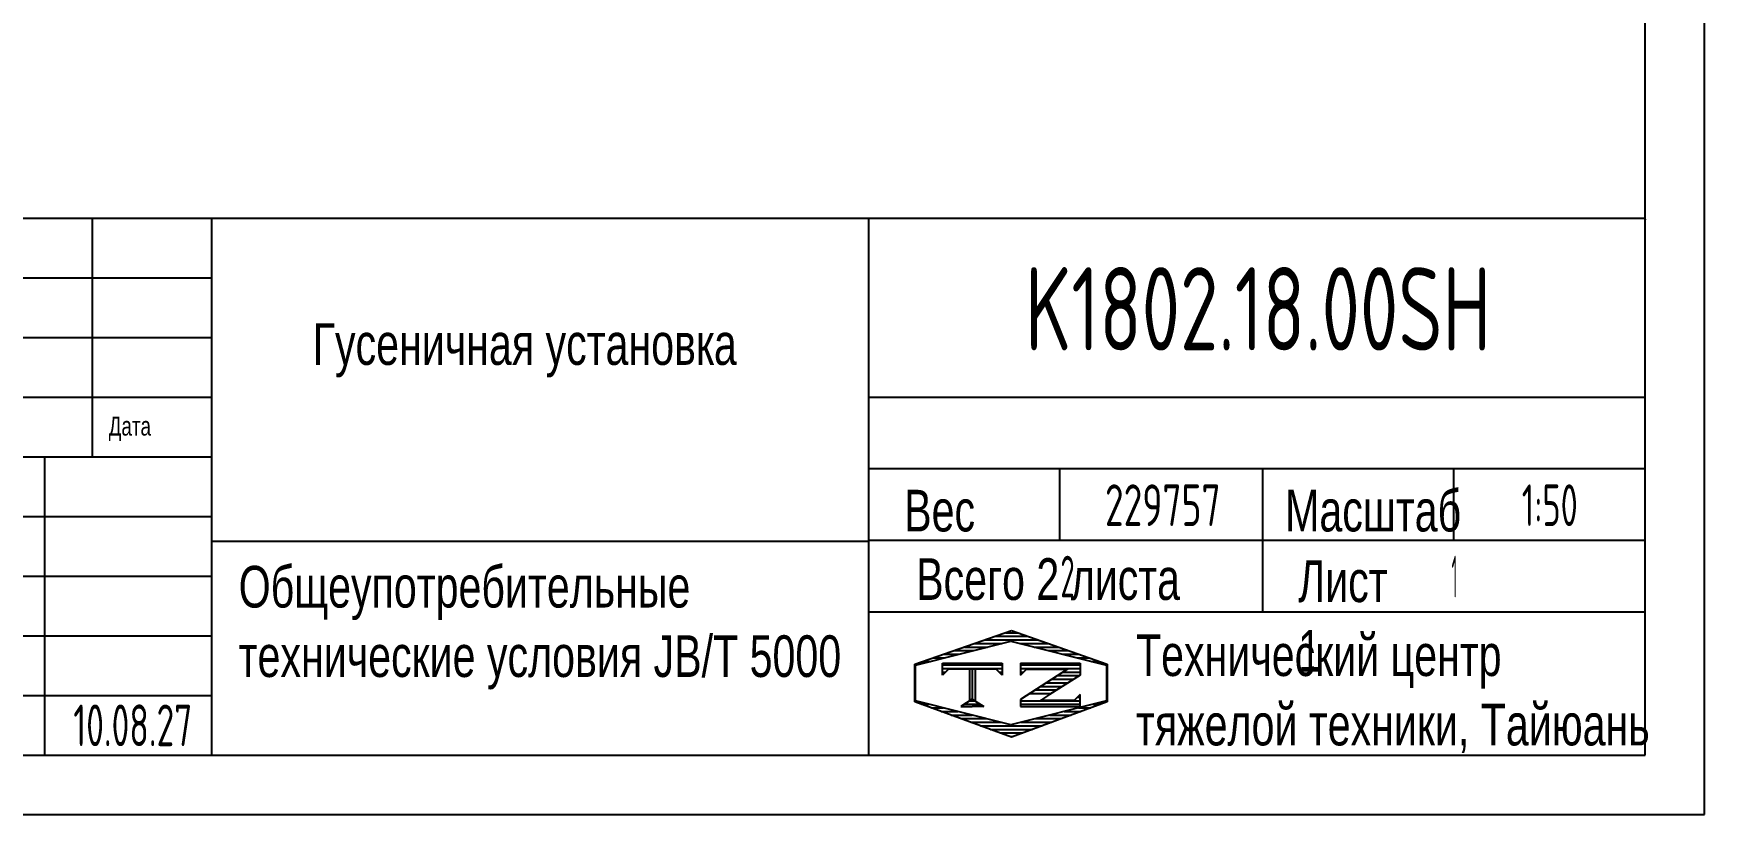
# Model space of a CAD drawing. Header units: millimetres. Extents: x -254 to 20771, y -723 to 14152.
# Drawn here: x 13741 to 20758, y -710 to 2572 of the extents above; entities that cross this region are included whole.
import ezdxf
from ezdxf.enums import TextEntityAlignment as Align

# ---------------------------------------------------------------- set-up
doc = ezdxf.new("R2010")
doc.units = ezdxf.units.MM
doc.header["$LTSCALE"] = 500
for name, color, linetype in [('01', 7, 'Continuous'), ('02', 1, 'Continuous'), ('11', 3, 'Continuous'), ('THICK', 7, 'Continuous')]:
    doc.layers.add(name, color=color, linetype=linetype)
doc.styles.get("Standard").update_dxf_attribs({"font": 'isocp', "width": 0.707, "bigfont": 'intecad.shx'})

# ---------------------------------------------------------------- blocks, each defined once
blk = doc.blocks.new('*U336')
at = {"layer": '01'}
for points in [[(415, 5), (415, 292)], [(25, 5), (415, 5)]]:
    blk.add_lwpolyline(points, dxfattribs=at)
at = {"layer": '02'}
for points in [[(420, 0), (420, 297)], [(0, 0), (420, 0)]]:
    blk.add_lwpolyline(points, dxfattribs=at)
blk = doc.blocks.new('*X341')
at = {"color": 0}
for p, q in [((127.06, 7.8), (132.06, 7.8)), ((127.06, 7.5), (132.06, 7.5)), ((127.06, 7.2), (127.32, 7.2)), ((130.62, 7.2), (132.06, 7.2)), ((128.3, 5.7), (130.1, 5.7)), ((128.77, 6), (130.57, 6)), ((129.23, 6.3), (131.04, 6.3)), ((129.7, 6.6), (131.51, 6.6)), ((130.16, 6.9), (131.98, 6.9)), ((127.84, 5.4), (129.64, 5.4))]:
    blk.add_line(p, q, dxfattribs=at)
blk = doc.blocks.new('*X342')
at = {"color": 0}
for p, q in [((127.06, 4.8), (132.06, 4.8)), ((127.06, 4.5), (132.06, 4.5)), ((131.84, 5.1), (132.06, 5.1))]:
    blk.add_line(p, q, dxfattribs=at)
blk = doc.blocks.new('*X340')
at = {"color": 0}
for p, q in [((122.34, 4.5), (123.72, 4.5)), ((122.82, 4.8), (123.24, 4.8))]:
    blk.add_line(p, q, dxfattribs=at)
blk = doc.blocks.new('*X339')
at = {"color": 0}
for p, q in [((120.53, 7.8), (125.53, 7.8)), ((120.53, 7.5), (125.53, 7.5)), ((120.53, 7.2), (120.79, 7.2)), ((125.27, 7.2), (125.53, 7.2))]:
    blk.add_line(p, q, dxfattribs=at)
blk = doc.blocks.new('*X338')
at = {"color": 0}
for p, q in [((124.1, 9.9), (128.52, 9.9)), ((124.97, 10.2), (127.67, 10.2)), ((125.83, 10.5), (126.82, 10.5)), ((119.8, 8.4), (120.72, 8.4)), ((120.66, 8.7), (121.92, 8.7)), ((121.52, 9), (123.12, 9)), ((122.38, 9.3), (124.32, 9.3)), ((123.24, 9.6), (125.52, 9.6)), ((127.02, 9.6), (129.37, 9.6)), ((128.22, 9.3), (130.22, 9.3)), ((129.42, 9), (131.07, 9)), ((130.62, 8.7), (131.92, 8.7)), ((131.82, 8.4), (132.77, 8.4)), ((118.22, 7.8), (118.32, 7.8)), ((118.22, 7.5), (118.27, 7.5)), ((118.22, 7.2), (118.27, 7.2)), ((118.94, 8.1), (119.52, 8.1)), ((133.02, 8.1), (133.62, 8.1)), ((134.22, 7.8), (134.32, 7.8)), ((134.27, 7.5), (134.32, 7.5)), ((134.27, 7.2), (134.32, 7.2)), ((118.22, 6.9), (118.27, 6.9)), ((118.22, 6.6), (118.27, 6.6)), ((118.22, 6.3), (118.27, 6.3)), ((118.22, 6), (118.27, 6)), ((118.22, 5.7), (118.27, 5.7)), ((134.27, 6.9), (134.32, 6.9)), ((134.27, 6.6), (134.32, 6.6)), ((134.27, 6.3), (134.32, 6.3)), ((134.27, 6), (134.32, 6)), ((134.27, 5.7), (134.32, 5.7)), ((118.22, 5.4), (118.27, 5.4)), ((118.22, 5.1), (118.27, 5.1)), ((118.22, 4.8), (118.27, 4.8)), ((118.79, 4.5), (119.42, 4.5)), ((119.61, 4.2), (120.62, 4.2)), ((131.92, 4.2), (132.95, 4.2)), ((133.12, 4.5), (133.76, 4.5)), ((134.27, 5.4), (134.32, 5.4)), ((134.27, 5.1), (134.32, 5.1)), ((134.27, 4.8), (134.32, 4.8)), ((120.43, 3.9), (121.82, 3.9)), ((121.26, 3.6), (123.02, 3.6)), ((122.08, 3.3), (124.22, 3.3)), ((122.91, 3), (125.42, 3)), ((127.12, 3), (129.7, 3)), ((128.32, 3.3), (130.51, 3.3)), ((129.52, 3.6), (131.32, 3.6)), ((130.72, 3.9), (132.14, 3.9)), ((123.73, 2.7), (128.89, 2.7)), ((124.55, 2.4), (128.07, 2.4)), ((125.38, 2.1), (127.26, 2.1)), ((126.2, 1.8), (126.45, 1.8))]:
    blk.add_line(p, q, dxfattribs=at)

msp = doc.modelspace()

# ---------------------------------------------------------------- linework, layer by layer
at = {"layer": '01'}
msp.add_point((20508.0756, 1789.8056), dxfattribs=at)
at = {"layer": 'THICK'}
for p, q in [((11481.8892, 1796.3522), (20508.0756, 1796.3522)), ((13989.1632, 793.4426), (13989.1632, 1796.3522)), ((14490.618, -460.1944), (14490.618, 1796.3522)), ((17248.6194, -460.1944), (17248.6194, 1796.3522)), ((20508.0756, -460.1944), (20508.0756, 1796.3522)), ((11481.8892, 1044.17), (14490.618, 1044.17)), ((17248.6194, 1044.17), (20508.0756, 1044.17)), ((11481.8892, 793.4426), (14490.618, 793.4426)), ((13788.5813, -460.1944), (13788.5813, 793.4426)), ((17248.6194, 743.2972), (20508.0756, 743.2972)), ((18050.9471, 442.4243), (18050.9471, 743.2972)), ((18903.4202, 141.5514), (18903.4202, 743.2972)), ((19705.7479, 442.4243), (19705.7479, 743.2972)), ((14490.618, 438.0775), (17248.6194, 438.0775)), ((17248.6194, 442.4243), (20508.0756, 442.4243)), ((17248.6194, 141.5514), (20508.0756, 141.5514)), ((11481.8892, -460.1944), (20508.0756, -460.1944))]:
    msp.add_line(p, q, dxfattribs=at)
at = {"layer": 'THICK', "color": 3}
for p, q in [((11481.8892, 1545.6248), (14490.618, 1545.6248)), ((11481.8892, 1294.8974), (14490.618, 1294.8974)), ((11481.8892, 542.7152), (14490.618, 542.7152)), ((11481.8892, 291.9878), (14490.618, 291.9878)), ((11481.8892, 41.2604), (14490.618, 41.2604)), ((17441.7836, -78.7835), (17848.2147, 62.7762)), ((17444.4228, -81.9715), (17845.5866, 18.3194)), ((17845.5866, 18.3194), (18246.7504, -81.9715)), ((17848.2147, 62.7762), (18249.3676, -78.7835)), ((17441.7836, -236.4295), (17441.7836, -78.7835)), ((17444.4228, -232.408), (17444.4228, -81.9715)), ((17557.7006, -124.2539), (17557.7006, -74.1084)), ((17557.7006, -74.1084), (17808.428, -74.1084)), ((17582.7733, -99.1811), (17557.7006, -124.2539)), ((17783.3553, -99.1811), (17582.7733, -99.1811)), ((17672.0918, -98.9417), (17672.0918, -236.4798)), ((17683.0609, -98.9417), (17683.0609, -236.4798)), ((17695.5969, -98.9417), (17695.5969, -236.4798)), ((17808.428, -124.2539), (17783.3553, -99.1811)), ((17808.428, -74.1084), (17808.428, -124.2539)), ((17885.2043, -74.1084), (17885.2043, -124.2539)), ((17885.2043, -74.1084), (18135.9317, -74.1084)), ((17885.2043, -124.2539), (17910.277, -99.1811)), ((18082.6467, -99.1811), (17885.2043, -226.9285)), ((17910.277, -99.1811), (18082.6467, -99.1811)), ((18135.9248, -123.775), (18007.4739, -205.9835)), ((18135.9317, -74.1084), (18135.9317, -124.2539)), ((18246.7504, -81.9715), (18246.7504, -232.408)), ((18249.3676, -78.7835), (18249.3676, -236.4295)), ((11481.8892, -209.467), (14490.618, -209.467)), ((18007.4739, -205.9835), (17969.152, -230.5096)), ((18135.9248, -205.4368), (18110.8521, -230.5096)), ((18135.9248, -255.5823), (18135.9248, -205.4368)), ((17848.2147, -384.4238), (17441.7836, -236.4295)), ((17845.5866, -332.6989), (17444.4228, -232.408)), ((17683.0609, -225.0183), (17634.4838, -255.5823)), ((17634.4838, -255.5823), (17683.0609, -255.5823)), ((17683.0609, -225.0183), (17731.638, -255.5823)), ((17731.638, -255.5823), (17683.0609, -255.5823)), ((18246.7504, -232.408), (17845.5866, -332.6989)), ((18249.3676, -236.4295), (17848.2147, -384.4238)), ((17885.2043, -226.9285), (17885.2043, -255.5823)), ((17885.2043, -255.5823), (18135.9248, -255.5823)), ((18110.8521, -230.5096), (17969.152, -230.5096))]:
    msp.add_line(p, q, dxfattribs=at)

# ---------------------------------------------------------------- block references
at = {"layer": '01', "xscale": 50, "yscale": 50, "zscale": 50}
msp.add_blockref('*U336', (-241.9244, -710.1944), dxfattribs=at)
at = {"layer": 'THICK', "color": 3, "xscale": 50.14548000000064, "yscale": 50.14547999999968, "zscale": 50.14548}
for name in ['*X338', '*X339', '*X341', '*X340', '*X342']:
    msp.add_blockref(name, (11513.6039, -472.4461), dxfattribs=at)

# ---------------------------------------------------------------- texts
at = {"layer": '01', "attachment_point": 1}
for s, insert, char_height in [('{\\fArial|b0|i0|c204|p34;\\C3;Гусеничная установка}', (14913.5154, 1354.3506), 175), ('{\\fArial|b0|i0|c204|p34;Дата}', (14056.9018, 962.2291), 80), ('{\\fArial|b0|i0|c204|p34;Вес}', (17397.0768, 654.513), 175), ('{\\fArial|b0|i0|c204|p34;Масштаб}', (18996.6267, 654.513), 175), ('{\\fArial|b0|i0|c204|p34;Всего 2 листа}', (17447.3484, 366.842), 175), ('{\\fArial|b0|i0|c204|p34;Общеупотребительные\\Pтехнические условия \\fArial|b0|i0|c0|p34;JB/T 5000}', (14602.6901, 334.8341), 175), ('{\\fArial|b0|i0|c204|p34;Технический центр\\Pтяжелой техники, Тайюань}', (18370.5172, 47.2076), 175)]:
    msp.add_mtext(s, dxfattribs=dict(at, insert=insert, char_height=char_height))
at = {"layer": '01', "insert": (19051.4684, 357.7096), "char_height": 175, "width": 4.57013, "attachment_point": 1}
msp.add_mtext('{\\fArial|b0|i0|c204|p34;Лист 1}', dxfattribs=at)
at = {"layer": '11'}
for s, height, width, p, p2 in [('K1802.18.00SH', 350, 0.693834, (17905.0295, 1239.8056), (19861.1217, 1239.8056)), ('229757', 175, 0.685266, (18240.0248, 502.3056), (18726.1264, 502.3056)), ('1:50', 175, 0.655288, (19990.4881, 502.3056), (20225.6631, 502.3056)), ('2', 175, 0.562593, (18053.0443, 202.3056), (18113.1069, 202.3056)), ('1', 175, 0.404, (19695.7031, 202.3056), (19720.4481, 202.3056)), ('10.08.27', 175, 0.642055, (13908.0756, -422.6944), (14408.0756, -422.6944))]:
    msp.add_text(s, height=height, dxfattribs=dict(at, width=width)).set_placement(p, p2, align=Align.FIT)

doc.saveas('drawing.dxf')
